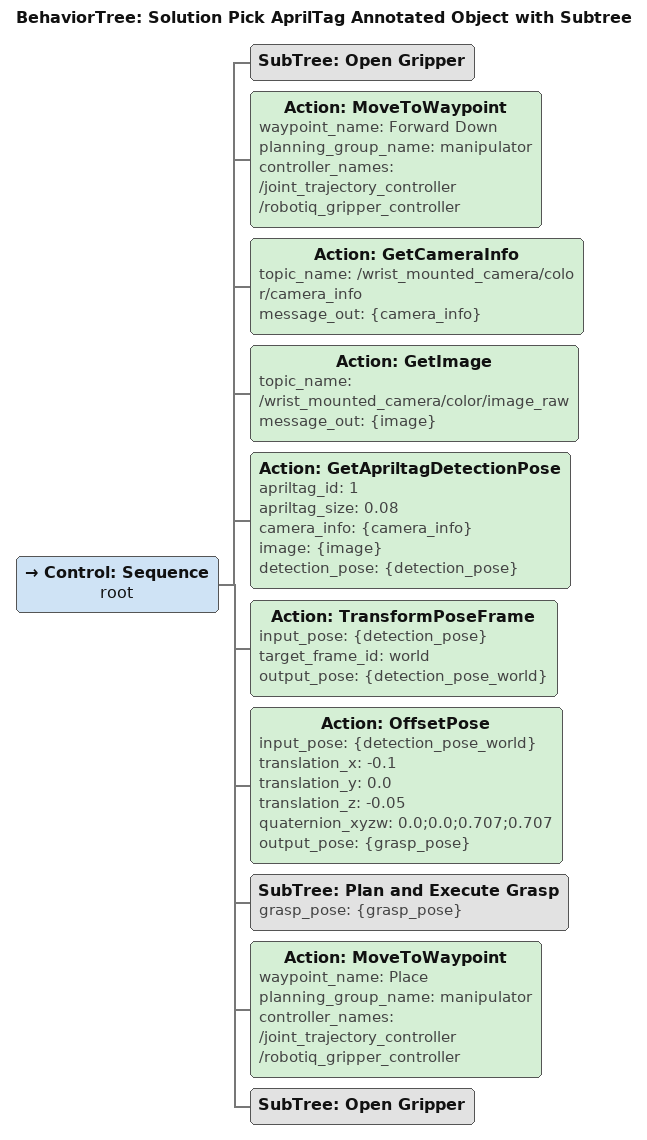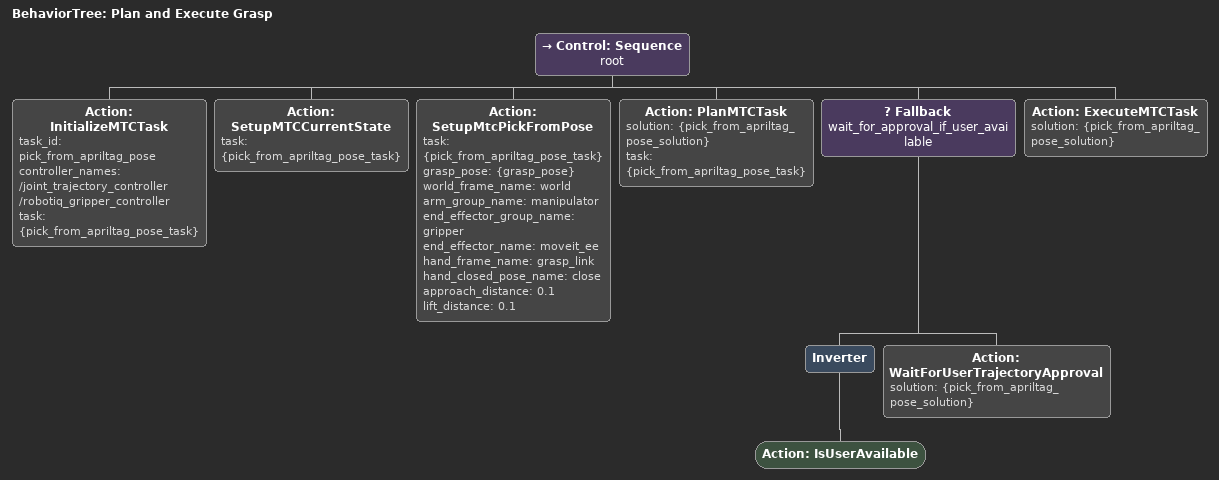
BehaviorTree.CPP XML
<?xml version="1.0"?>
<root BTCPP_format="4" main_tree_to_execute="Solution Pick AprilTag Annotated Object with Subtree">
    <!-- Main tree to execute -->
    <BehaviorTree ID="Solution Pick AprilTag Annotated Object with Subtree" _description="Pick up and lift an AprilTag annotated object at a pose offset from the AprilTag pose.">
        <Control ID="Sequence" name="root">
            <SubTree ID="Open Gripper"/>
            <Action ID="MoveToWaypoint" waypoint_name="Forward Down" planning_group_name="manipulator" controller_names="/joint_trajectory_controller /robotiq_gripper_controller"/>
            <Action ID="GetCameraInfo" topic_name="/wrist_mounted_camera/color/camera_info" message_out="{camera_info}"/>
            <Action ID="GetImage" topic_name="/wrist_mounted_camera/color/image_raw" message_out="{image}"/>
            <Action ID="GetApriltagDetectionPose" apriltag_id="1" apriltag_size="0.08" camera_info="{camera_info}" image="{image}" detection_pose="{detection_pose}"/>
            <Action ID="TransformPoseFrame" input_pose="{detection_pose}" target_frame_id="world" output_pose="{detection_pose_world}"/>
            <Action ID="OffsetPose" input_pose="{detection_pose_world}" translation_x="-0.1" translation_y="0.0" translation_z="-0.05" quaternion_xyzw="0.0;0.0;0.707;0.707" output_pose="{grasp_pose}"/>
            <SubTree ID="Plan and Execute Grasp" grasp_pose="{grasp_pose}"/>
            <Action ID="MoveToWaypoint" waypoint_name="Place" planning_group_name="manipulator" controller_names="/joint_trajectory_controller /robotiq_gripper_controller"/>
            <SubTree ID="Open Gripper"/>
        </Control>
    </BehaviorTree>
    <!-- MTC subtree -->
    <BehaviorTree ID="Plan and Execute Grasp" _description="Plans and executes a multi-stage picking motion with MTC.">
        <Control ID="Sequence" name="root">
            <Action ID="InitializeMTCTask" task_id="pick_from_apriltag_pose" controller_names="/joint_trajectory_controller /robotiq_gripper_controller" task="{pick_from_apriltag_pose_task}"/>
            <Action ID="SetupMTCCurrentState" task="{pick_from_apriltag_pose_task}"/>
            <Action ID="SetupMtcPickFromPose" task="{pick_from_apriltag_pose_task}" grasp_pose="{grasp_pose}" world_frame_name="world" arm_group_name="manipulator" end_effector_group_name="gripper" end_effector_name="moveit_ee" hand_frame_name="grasp_link" hand_closed_pose_name="close" approach_distance="0.1" lift_distance="0.1"/>
            <Action ID="PlanMTCTask" solution="{pick_from_apriltag_pose_solution}" task="{pick_from_apriltag_pose_task}"/>
            <Fallback name="wait_for_approval_if_user_available">
                <Inverter>
                    <Action ID="IsUserAvailable"/>
                </Inverter>
                <Action ID="WaitForUserTrajectoryApproval" solution="{pick_from_apriltag_pose_solution}"/>
            </Fallback>
            <Action ID="ExecuteMTCTask" solution="{pick_from_apriltag_pose_solution}"/>
        </Control>
    </BehaviorTree>
</root>
